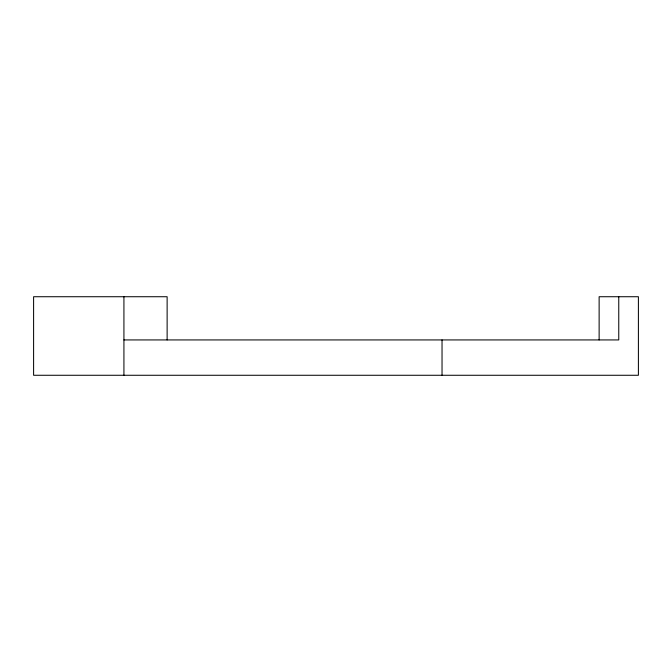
<?xml version="1.0" encoding="UTF-8"?>
<svg xmlns="http://www.w3.org/2000/svg" width="672" height="672" viewBox="0 0 672 672"><rect width="100%" height="100%" fill="white"/><g stroke="black" fill="none" stroke-linecap="round" stroke-linejoin="round"><path stroke-width="1.01" d="M123.925 339.931L618.761 339.931L618.761 296.73M599.13 339.931L599.13 296.73L638.4 296.73L638.4 375.27L33.6 375.27L33.6 296.73L167.126 296.73L167.126 339.931M442.033 339.931L442.033 375.27M123.925 296.73L123.925 375.27"/></g></svg>
